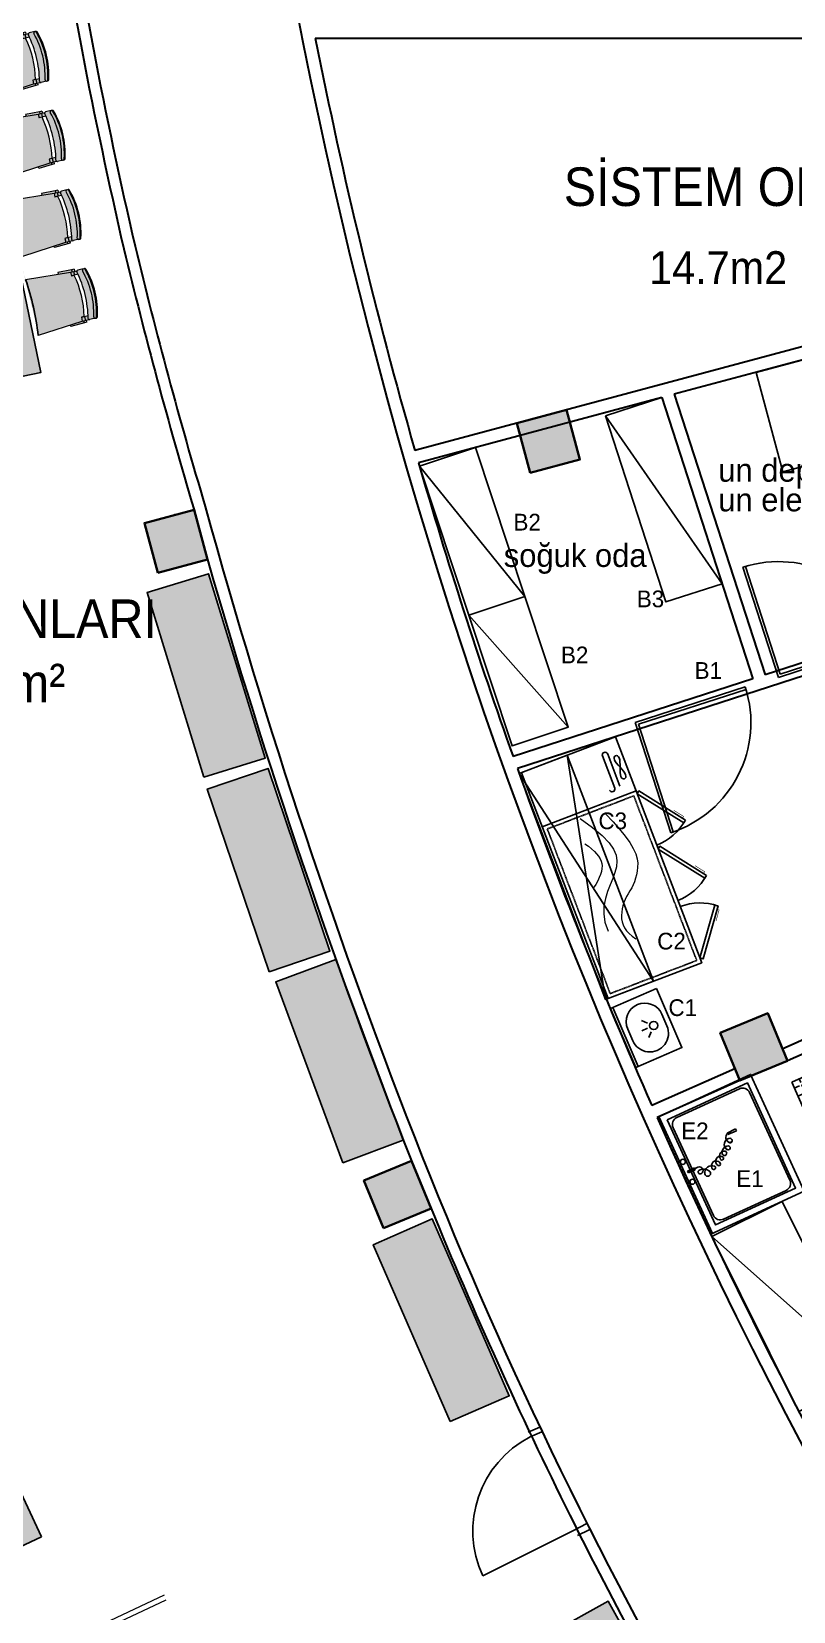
# Model space of a CAD drawing. Header units: millimetres. Extents: x -2729 to 15248, y -12439 to 5292.
# Drawn here: x 1715 to 2308, y -9050 to -7822 of the extents above; entities that cross this region are included whole.
import ezdxf

# ---------------------------------------------------------------- set-up
doc = ezdxf.new("R2010")
doc.units = ezdxf.units.MM
doc.linetypes.add('DASHED', pattern=[0.75, 0.5, -0.25])
for name, color, linetype, lineweight in [('-DWG_DETAY2', 7, 'Continuous', 15), ('CAM', 155, 'Continuous', 15), ('DUVAR', 7, 'Continuous', 30), ('GAZ', 200, 'Continuous', 25), ('INTERIOR_WALLS_Ном_пера__60', 7, 'Continuous', 35), ('kolon_Ном_пера__60', 7, 'Continuous', 35)]:
    doc.layers.add(name, color=color, linetype=linetype, lineweight=lineweight)
for name, color, linetype in [('kapı ABD', 55, 'Continuous'), ('MOBILYA', 31, 'Continuous'), ('PLAN', 9, 'Continuous'), ('S2000-002 Çizgi', 7, 'Continuous'), ('tefris', 39, 'Continuous')]:
    doc.layers.add(name, color=color, linetype=linetype)
doc.styles.add('TAKSİM', font='GOTHIC.TTF', dxfattribs={"height": 20})
doc.styles.add('Мой Ариал', font='arial.ttf', dxfattribs={"width": 0.9})

# ---------------------------------------------------------------- blocks, each defined once
blk = doc.blocks.new('werthweh')
at = {"layer": 'tefris'}
h = blk.add_hatch(color=33, dxfattribs=at)
h.set_gradient(color1=(172, 159, 128), one_color=1, tint=1, name='CYLINDER')
edge = h.paths.add_edge_path()
edge.add_arc((3074.963479945199, 2907.706757010726), 1.000000000322502, 135.9198651219342, 209.0851883190068, ccw=False)
edge.add_line((3074.245112409204, 2908.40242078287), (3074.607665794523, 2908.775921569359))
edge.add_arc((3075.08507538859, 2908.313616648635), 0.6645643386708584, 135.9208749033025, 190.4980348977033)
edge.add_arc((3075.876435349044, 2908.437709668001), 1.465455549507305, 189.6311548908907, 216.7881603447243)
edge.add_arc((3131.601697050406, 2939.381490993477), 65.19265888915255, 209.2166267770967, 226.0513048660129)
edge.add_arc((3131.814921519279, 2939.175012697521), 65.19265889155162, 225.7904450153103, 242.6251231029097)
edge.add_arc((3102.678083287218, 2882.484034116503), 1.465455549671043, 235.0535896590864, 262.2105938187545)
edge.add_arc((3102.579487946735, 2881.689094732389), 0.6645643387304098, 261.3437119697361, 310.8879991276033)
edge.add_line((3103.014500121208, 2881.186690345095), (3102.692940090406, 2880.85462413371))
edge.add_arc((3101.974560293133, 2881.550275244649), 1.000000000639786, 242.75657152385412, 315.9208749672316, ccw=False)
edge.add_arc((3131.814921516385, 2939.1750127), 65.89265889140889, 225.7904451112644, 242.6251231022774, ccw=False)
edge.add_arc((3131.59940757435, 2939.383708032961), 65.89265888954323, 209.2166269307797, 226.0513049567278, ccw=False)
edge = h.paths.add_edge_path()
edge.add_ellipse((3209.650204902602, 2928.864554595355), major_axis=(-118.5714304107026, 67.18162519085979), ratio=0.4041072946590581, start_angle=46.37594376438021, end_angle=65.98905813693194)
edge.add_line((3136.602816991131, 2912.432165607031), (3110.312035887108, 2889.153905768165))
edge.add_line((3110.31203588689, 2889.153905768332), (3108.156896497069, 2891.240859101002))
edge.add_line((3108.156896498142, 2891.240859101214), (3106.556898943162, 2889.588585568839))
edge.add_arc((3149.815568538937, 2957.979411833838), 80.92352941115409, 214.155983761245, 237.6857661215534, ccw=False)
edge.add_line((3082.850365657447, 2912.54507222461), (3084.450363212749, 2914.197345757318))
edge.add_line((3084.450363212818, 2914.197345757544), (3082.295223822996, 2916.284299090214))
edge.add_line((3082.295223823836, 2916.284299090424), (3105.363241263338, 2944.022287008769))
edge.add_arc((3366.282977860762, 3152.490426610633), 333.9731638541579, 218.6239527454665, 219.3951087613593)
edge = h.paths.add_edge_path()
edge.add_arc((3105.662768793749, 2885.358986867364), 0.9999999998522109, -44.08063425837139, 58.30244060203199, ccw=False)
edge.add_line((3106.381130266091, 2884.663316834405), (3103.328303523682, 2881.510746501771))
edge.add_arc((3102.609923727191, 2882.206397612209), 0.9999999997303294, 315.9208749567206, 422.2309168647017)
edge.add_arc((3133.925108341763, 2941.354144676994), 65.92605708649384, 225.7905111407088, 242.0995007133053, ccw=False)
edge.add_arc((3133.709594398466, 2941.562840010133), 65.92605708363632, 209.7422491713375, 226.0512388350273, ccw=False)
edge.add_arc((3075.598843379081, 2908.362879378996), 1.000000000070661, 29.61083271740932, 135.9190590619381)
edge.add_line((3074.880485630215, 2909.058553257179), (3077.933308648033, 2912.211119745079))
edge.add_arc((3078.651688444467, 2911.515468634189), 1.000000000003936, 33.53932524433611, 135.9208749358668, ccw=False)
edge.add_arc((3150.658198421584, 2959.06519790407), 85.28971260177101, 213.4377279427269, 226.0216417953086)
edge.add_arc((3150.873712361185, 2958.856502569679), 85.28971260111754, 225.8201081957324, 238.404021754937)
edge = h.paths.add_edge_path()
edge.add_arc((3131.601697050415, 2939.381490993484), 65.19265888916432, 209.2166267770984, 226.0513048660115, ccw=False)
edge.add_arc((3075.876435348687, 2908.437709667294), 1.46545554879815, 188.1927807105479, 216.7881603309657, ccw=False)
edge.add_arc((3075.085075388967, 2908.313616648809), 0.6645643388196559, 135.9208749366627, 187.3259007134366, ccw=False)
edge.add_line((3074.607665794523, 2908.775921569359), (3074.880463582784, 2909.058530489602))
edge.add_line((3074.880463582784, 2909.058530489602), (3074.880485624161, 2909.058553251125))
edge.add_arc((3075.598843377799, 2908.362879378564), 0.9999999995867733, 29.869738392917327, 135.9190594835396, ccw=False)
edge.add_arc((3133.709594394, 2941.562840014743), 65.92605708385638, 209.7383219667484, 226.0512388406021)
edge.add_arc((3133.925108339655, 2941.35414467888), 65.92605708637612, 225.7905111431648, 242.1034279162774)
edge.add_arc((3102.609923727279, 2882.206397612728), 1.000000000027572, -44.07912506819417, 61.97201178499017, ccw=False)
edge.add_line((3103.328303523682, 2881.510746501771), (3103.014500119811, 2881.186690344628))
edge.add_arc((3102.579487945973, 2881.689094732401), 0.6645643386766952, 264.51585215946847, 310.8879990593118, ccw=False)
edge.add_arc((3102.678083287645, 2882.484034116829), 1.465455550183933, 235.0535896527054, 263.6489706465581, ccw=False)
edge.add_arc((3131.814921519271, 2939.175012697509), 65.19265889153615, 225.7904450153082, 242.6251231029117, ccw=False)
h.paths.add_polyline_path([(3117.495961682261, 2895.514663580959), (3118.486941973532, 2894.555036732847), (3110.568087234714, 2887.09620402885), (3109.407627563312, 2888.219948131278), (3110.31203588689, 2889.153905768332)], flags=17)
h.paths.add_polyline_path([(3087.430830770724, 2924.628569369356), (3088.421811061766, 2923.668942521012), (3082.295223823836, 2916.284299090424), (3081.390815499792, 2915.350341452903), (3080.230355828156, 2916.474085554864)], flags=17)
h.paths.add_polyline_path([(3079.999513277638, 2913.913581859706), (3078.839053606237, 2915.037325961202), (3080.230355828156, 2916.474085554864), (3081.390815499792, 2915.350341452903)], flags=17)
h.paths.add_polyline_path([(3109.407627563312, 2888.219948131278), (3110.568087234714, 2887.09620402885), (3109.176785012329, 2885.659444435884), (3108.016325340461, 2886.783188537382)], flags=17)
edge = h.paths.add_edge_path()
edge.add_line((3106.489606700458, 2889.375344498934), (3108.572908110538, 2887.357956277358))
edge.add_line((3108.572908110538, 2887.357956277358), (3106.662428913026, 2885.385056880456))
edge.add_arc((3105.662768793596, 2885.358986867037), 0.9999999999895637, 1.493870990475127, 58.5032485309781)
edge.add_arc((3150.873712375544, 2958.85650254446), 85.2897125873838, 237.04131516381898, 238.401667317626, ccw=False)
edge.add_line((3104.473196922889, 2887.293053501206), (3106.489606700459, 2889.375344498934))
h = blk.add_hatch(color=33, dxfattribs=at)
h.set_gradient(color1=(172, 159, 128), one_color=1, tint=1, name='CYLINDER')
h.paths.add_polyline_path([(3084.378525233914, 2914.266910869083), (3082.639397456166, 2912.470961377177), (3080.556096047251, 2914.48834960015), (3082.295223823836, 2916.284299090424)])
h.paths.add_polyline_path([(3080.556096047251, 2914.48834960015), (3082.639397456166, 2912.470961377177), (3080.622987678595, 2910.38867038038, -0.0059357249099136), (3079.487126840599, 2912.065052738332, 0.254011277546088), (3078.645616849041, 2912.515450201617)])
h.paths.add_polyline_path([(3110.31203588689, 2889.153905768332), (3108.572908110538, 2887.357956277358), (3106.489606700458, 2889.375344498934), (3108.228734477278, 2891.171293990607)])
at = {"layer": 'tefris', "color": 250, "lineweight": 9}
for p, q in [((3105.201957106093, 2943.89478611815), (3082.295223826507, 2916.284299090612)), ((3080.230355829217, 2916.474085556069), (3087.430830772392, 2924.628569371013)), ((3087.430830772392, 2924.628569371013), (3088.421811064296, 2923.668942521589)), ((3074.880463584571, 2909.058530490202), (3077.933308649825, 2912.211119746213)), ((3074.880463584571, 2909.058530490202), (3077.933308649825, 2912.211119746213)), ((3082.295223826507, 2916.284299090612), (3078.645616851137, 2912.515450202613)), ((3078.839053608769, 2915.037325962233), (3080.230355829217, 2916.474085556069)), ((3078.839053608769, 2915.037325962233), (3079.999513279859, 2913.913581860421)), ((3080.230355829217, 2916.474085556069), (3081.390815502146, 2915.35034145281)), ((3082.639397458903, 2912.470961378327), (3080.55609604831, 2914.488349600613)), ((3080.669465022848, 2910.436666256242), (3084.378525236094, 2914.266910869295)), ((3084.450363214976, 2914.197345758908), (3082.295223826507, 2916.284299090612)), ((3082.850365660987, 2912.545072225707), (3084.450363214976, 2914.197345758908)), ((3136.838648446657, 2912.640974385538), (3110.312035889456, 2889.153905768988)), ((3074.880463584571, 2909.058530490202), (3074.245100150561, 2908.402408122237)), ((3104.519674267669, 2887.341049376324), (3108.22873447999, 2891.17129399043)), ((3108.572908112855, 2887.35795627729), (3106.489606702423, 2889.375344499744)), ((3106.556898945484, 2889.588585569274), (3108.156896500693, 2891.240859101056)), ((3110.312035889456, 2889.153905768988), (3106.662428915254, 2885.385056880188)), ((3109.176785013898, 2885.659444436984), (3108.016325344056, 2886.783188538079)), ((3110.312035889456, 2889.153905768988), (3108.156896500693, 2891.240859101056)), ((3109.176785013898, 2885.659444436984), (3110.568087237272, 2887.096204028488)), ((3110.568087237272, 2887.096204028488), (3109.407627565014, 2888.219948131102)), ((3110.568087237272, 2887.096204028488), (3118.486941976303, 2894.555036732775)), ((3118.486941976303, 2894.555036732775), (3117.49596168452, 2895.514663582326)), ((3103.328303525745, 2881.510746501984), (3102.692940092204, 2880.854624133162)), ((3103.328303525745, 2881.510746501984), (3106.38114859104, 2884.663335758036)), ((3103.328303525745, 2881.510746501984), (3106.38114859104, 2884.663335758036))]:
    blk.add_line(p, q, dxfattribs=at)
for centre, radius, start, end in [((3107.510810516947, 2941.979271581456), 3, 136.3315956124872, 140.3195802875353), ((3078.651688446715, 2911.515468635287), 1, 33.33849894069846, 135.9208749458433), ((3150.658198423319, 2959.065197904264), 85.28971260092196, 213.4400825717848, 226.0216417446789), ((3149.815568541346, 2957.979411834905), 80.92352941175771, 214.1559837553538, 237.6857661175508), ((3074.963479946792, 2907.706757011299), 1, 135.9208749458433, 209.0851779133031), ((3131.599407578018, 2939.383708033319), 65.89265889045396, 209.2166267595225, 226.0513048900678), ((3075.085075391878, 2908.313616648886), 0.6645643387296895, 140.9537506679857, 187.3258982091408), ((3075.876435350207, 2908.437709669726), 1.465455548318734, 188.1927796162741, 216.7881602468465), ((3131.601697054548, 2939.381490993586), 65.19265889045396, 209.2166267595225, 226.0513048900678), ((3075.598843380883, 2908.362879379349), 1, 29.61083361709276, 135.9208749458433), ((3133.709594400749, 2941.56284001241), 65.92605708526092, 209.7422491520582, 226.0512388026402), ((3131.814921517761, 2939.175012699334), 65.89265889045396, 225.7904450189759, 242.6251231087378), ((3131.814921517761, 2939.175012699334), 65.19265889045396, 225.7904450189759, 242.6251231087378), ((3133.925108340076, 2941.354144678664), 65.92605708526092, 225.7905110805637, 242.0995007247601), ((3150.873712364109, 2958.856502569352), 85.28971260092196, 225.8201081412654, 238.4016673079449), ((3105.662768795224, 2885.358986868734), 1, 315.9208749458434, 58.50325093625437), ((3101.974560295382, 2881.550275244829), 1, 242.7565719802266, 315.9208749458434), ((3102.678083292972, 2882.484034114922), 1.465455548318734, 235.0535896366317, 263.6489702812406), ((3102.579487948534, 2881.689094732097), 0.6645643387296895, 264.5158516753202, 310.8879992007007), ((3102.609923729392, 2882.206397612795), 1, 315.9208749458434, 62.23091626661753)]:
    blk.add_arc(centre, radius, start, end, dxfattribs=at)
at = {"layer": 'tefris'}
blk.add_arc((3253.509485701989, 3061.137188825556), 188.8470544351489, 218.3166343154709, 231.8439089461342, dxfattribs=at)
blk = doc.blocks.new('eetyyhet')
h = blk.add_hatch(color=256)
h.dxf.hatch_style = 1
h.set_gradient(color1=(127, 95, 63), color2=(226, 212, 197), one_color=1, tint=0.8299999833106995, name='SPHERICAL')
h.paths.add_polyline_path([(1629.262219303519, 4792.727208262066), (1629.262219303521, 4502.480572165319), (1519.262219303519, 4502.480572165319), (1519.262219303519, 4792.727208262068)])
at = {"layer": 'MOBILYA', "color": 7}
blk.add_lwpolyline([(1519.262219303519, 4502.480572165319), (1629.262219303519, 4502.480572165319), (1629.262219303519, 4792.727208262066), (1519.262219303519, 4792.727208262068)], close=True, dxfattribs=at)
at = {"color": 183, "xscale": -1}
for p, rotation in [((1506.160933884053, 9075.048355979703), 134.0746321733803), ((5912.521793389321, 4809.044731043678), 44.07463217338869), ((5912.521793389315, 4746.343220299043), 44.07463217338869), ((5912.02968330579, 4683.572476803723), 44.07463217338869), ((5912.029683305793, 4620.870966059257), 44.07463217338869)]:
    blk.add_blockref('werthweh', p, dxfattribs=dict(at, rotation=rotation))
at = {"color": 183}
for p, rotation in [((-2763.323120920099, 4809.044731043788), 315.9253678266096), ((-2763.323120920104, 4746.343220299153), 315.9253678266096), ((-2763.815231003631, 4683.572476803834), 315.9253678266096), ((-2763.815231003624, 4620.870966059364), 315.9253678266096), ((1506.160933883268, 220.1594244476864), 45.92536782660955)]:
    blk.add_blockref('werthweh', p, dxfattribs=dict(at, rotation=rotation))
blk = doc.blocks.new('ryyryr')
h = blk.add_hatch(color=256)
h.dxf.hatch_style = 1
h.set_gradient(color1=(127, 95, 63), color2=(226, 212, 197), one_color=1, tint=0.8299999833106995, name='SPHERICAL')
h.paths.add_polyline_path([(1080.193665658878, 4809.553351685255), (1087.210444760196, 4760.04815184682), (1235.726044275499, 4781.098489150775), (1228.709265174181, 4830.603688989209)])
h = blk.add_hatch(color=256)
h.dxf.hatch_style = 1
h.set_gradient(color1=(127, 95, 63), color2=(226, 212, 197), one_color=1, tint=0.8299999833106995, name='SPHERICAL')
h.paths.add_polyline_path([(1181.086789182903, 4596.530507329219), (1260.295108924398, 4607.757353891328), (1235.726044275499, 4781.098489150775), (1156.517724534004, 4769.871642588667)])
at = {"layer": 'MOBILYA', "color": 7}
for points in [[(1080.193665658878, 4809.553351685255), (1087.210444760196, 4760.04815184682), (1235.726044275499, 4781.098489150775), (1228.709265174181, 4830.603688989209)], [(1181.086789182903, 4596.530507329219), (1260.295108924398, 4607.757353891328), (1235.726044275499, 4781.098489150775), (1156.517724534004, 4769.871642588667)]]:
    blk.add_lwpolyline(points, close=True, dxfattribs=at)
at = {"color": 183, "rotation": 323.4731526087931}
blk.add_blockref('werthweh', (-3101.893238153521, 4192.010121638296), dxfattribs=at)
blk = doc.blocks.new('WE55YHQE')
at = {"layer": 'kapı ABD', "color": 7, "lineweight": -2}
for p, q in [((-10.4047979320585, -2.866600998832837), (-2.416043915741284, 3.187903981798627)), ((-7.988754016317671, -6.054504980631009), (0, 4.547473508864641e-13))]:
    blk.add_line(p, q, dxfattribs=at)
at = {"layer": 'kapı ABD', "color": 7}
for p, q in [((42.40483111715093, -68.18909873666826), (-18.88492562453666, -119.6047161942561)), ((42.40483111715093, -68.18909873666826), (50.0799199557232, -61.75051172545727)), ((45.61830720825037, -72.0197085330251), (53.28984477068252, -65.58410066654005))]:
    blk.add_line(p, q, dxfattribs=at)
blk.add_arc((45.62374423931851, -68.49700875710687), 82.30046322522054, 130.6490527986082, 218.3884147909139, dxfattribs=at)
blk = doc.blocks.new('A$C7BE05278')
at = {"layer": 'S2000-002 Çizgi'}
h = blk.add_hatch(color=256, dxfattribs=at)
h.paths.add_polyline_path([(4.65492532542612, 9.898020504060693, -0.0254540388138724), (4.812879836260434, 10.41693911079756, 0.2780631643644909), (0.7747914160390792, 7.517978797636258), (1.234198395288331, 7.32063334565737, -0.265674594482287)])
h.paths.add_polyline_path([(5.353358682546056, 10.42993756238593, 0.0280936702696383), (4.812879836260434, 10.41693911079756, 0.0254540388138724), (4.65492532542612, 9.898020504060693, -0.0306092462859367), (5.181602026086694, 9.932388311858176, -0.0272591832210282)])
h.paths.add_polyline_path([(5.353358682546056, 10.42993756238593, 0.0272591832210282), (5.181602026086694, 9.932388311858176, -0.171750561192016), (7.899726513819588, 8.982432861739193), (7.899729735640903, 8.982430275491424), (7.899729401836339, 8.982430543446297, -1.347304958902411), (5.221877083569778, 7.148029008417777, -0.1472281063571507), (5.181602026086694, 9.932388311858176, 0.0306092462859367), (4.65492532542612, 9.898020504060693, 0.1387307607989161), (4.745227610351321, 6.997014837954793, 1.34730583943699), (8.212723477333382, 9.372346827678484, 0.1624762197968141)])
h.paths.add_polyline_path([(12.45762094412384, 12.65917178367999), (12.7298647963762, 13.07855619553947, 0.4831156493620086), (4.812879836260434, 10.41693911079756, -0.0280936702696383), (5.353358682546056, 10.42993756238593, -0.4706805542903977)])
for p, q in [((14.40235150171065, 47.58086184750027), (14.34350851271938, 41.66608065156107)), ((14.40235150171065, 47.58086184750027), (14.34350851271938, 41.66608065156107)), ((14.34350851271938, 41.66608065156107), (15.89898751694363, 41.6506060243705)), ((14.34350851271938, 41.66608065156107), (15.89898751694363, 41.6506060243705)), ((15.95783050593491, 47.56538722030972), (14.40235150171065, 47.58086184750027)), ((15.95783050593491, 47.56538722030972), (14.40235150171065, 47.58086184750027)), ((15.05397453925979, 47.56342329952031), (14.96802282848966, 38.92372685754617)), ((15.89898751694363, 41.6506060243705), (15.95783050593491, 47.56538722030972)), ((15.89898751694363, 41.6506060243705), (15.95783050593491, 47.56538722030972)), ((0.4716359942422061, 7.325071192618452), (9.4769175121e-06, 0.0185255322094236)), ((0.4716359942422061, 7.325071192618452), (9.4769175121e-06, 0.0185255322094236)), ((9.4769175121e-06, 0.0185255322094236), (1.861543294268813, 6.1296668719e-06)), ((1.535373552274903, 7.314488637601698), (0.4716359942422061, 7.325071192618452)), ((1.535373552274903, 7.314488637601698), (0.4716359942422061, 7.325071192618452)), ((1.861543294268813, 6.1296668719e-06), (1.535373552274903, 7.314488637601698)), ((1.861543294268813, 6.1296668719e-06), (1.535373552274903, 7.314488637601698))]:
    blk.add_line(p, q, dxfattribs=at)
for centre in [(6.314589084258841, 47.78329982142714), (23.46730341442798, 47.61265665694464)]:
    blk.add_circle(centre, 1.993874977281848, dxfattribs=at)
for centre, radius, start, end in [((17.82680986622336, 38.89528631703979), 2.858928504083036, 179.4300137922993, 359.4300137922993), ((25.12949267821341, 38.82263583850546), 7.635478373126423, 179.4300137922993, 242.0345847360836), ((19.08999451502632, 38.88271956978042), 1.595681346909053, 359.4300137922993, 179.4300137922993), ((18.06809985253994, 21.07761661258246), 3.832238507482823, 52.40891607280108, 229.1111938374276), ((20.00265972198554, 25.62346279921712), 3.799618576710261, 74.94982581877468, 261.676276722932), ((23.49082631873057, 30.87532891503679), 5.527892281424153, 105.7663214360119, 225.7833022096344), ((20.62206227895422, 27.92703372511642), 1.414225833737619, 225.7833022096251, 74.94982581877468), ((22.59485810685442, 34.04873204564956), 2.230431672701923, 242.0345847360836, 105.7663214360119), ((9.416469617796793, 8.58028023542829), 4.830957637394316, 57.01033789900134, 197.5794707896074), ((14.42075435163315, 12.55902078819417), 4.976371051418456, 103.1198648412354, 200.7742766455444), ((11.20815072166442, 11.34031731163076), 1.54037625411754, 200.7742766455201, 57.01033789900134), ((15.58606062344461, 16.67745475712672), 3.769138441851062, 86.01564200185838, 220.6772142536101), ((13.69040291559258, 15.69259721900789), 1.758807614922345, 236.8087816260012, 103.1198648412354), ((16.4536987744907, 19.21316511866189), 1.365972055132788, 229.1111938374374, 116.3243312398787), ((19.63543381116801, 23.1134965293395), 1.262930668137685, 261.676276722919, 52.40891607280108), ((4.787944316811715, 5.590785390297241), 4.314801899373919, 51.24500499218345, 156.7533020701397), ((6.427540017452201, 7.633314489045002), 1.695603705118359, 197.5794707896074, 51.24500499219361)]:
    blk.add_arc(centre, radius, start, end, dxfattribs=at)
blk.add_solid([(15.89898751694363, 41.6506060243705), (14.34350851271938, 41.66608065156107), (15.95783050593491, 47.56538722030972), (14.40235150171065, 47.58086184750027)], dxfattribs=at)
blk = doc.blocks.new('A$C1A96603A')
at = {"layer": 'S2000-002 Çizgi'}
for points in [[(5.181482993066311e-05, 99.99997309476748), (5.181482993066311e-05, -2.690523251658306e-05), (80.00005181482993, -2.690523251658306e-05), (80.00005181482993, 99.99997309476748)], [(5.181482993066311e-05, 99.99997309476748), (5.181482993066311e-05, -2.690523251658306e-05), (1.500051814829931, -2.690523251658306e-05), (1.500051814829931, 99.99997309476748)], [(6.500051814829931, 94.99997309476748), (6.500051814829931, 4.999973094767483), (75.00005181482993, 4.999973094767483), (75.00005181482993, 94.99997309476748)]]:
    blk.add_lwpolyline(points, close=True, dxfattribs=at)
blk.add_lwpolyline([(8.00005181482993, 87.49997309476748), (8.00005181482993, 12.49997309476748, 0.414213562373095), (14.00005181482993, 6.499973094767483), (67.50005181482993, 6.499973094767483, 0.414213562373095), (73.50005181482993, 12.49997309476748), (73.50005181482993, 87.49997309476748, 0.414213562373095), (67.50005181482993, 93.49997309476748), (14.00005181482993, 93.49997309476748, 0.414213562373095)], format="xyb", close=True, dxfattribs=at)
at = {"layer": 'S2000-002 Çizgi', "extrusion": (0, 0, -1), "zscale": -1, "rotation": 270}
blk.add_blockref('A$C7BE05278', (-51.70045138312207, 66.51566229353557), dxfattribs=at)
blk = doc.blocks.new('rtyjjkw5')
at = {"layer": 'kapı ABD', "color": 7}
for p, q in [((-2, 2), (-2, 90)), ((0, 0), (0, 90)), ((-2, 2), (-90, 2)), ((0, 0), (-90, 0))]:
    blk.add_line(p, q, dxfattribs=at)
blk.add_arc((0, 0), 90, 90, 180, dxfattribs=at)
blk = doc.blocks.new('T_MC')
at = {"layer": '-DWG_DETAY2', "color": 0, "linetype": 'Continuous'}
for points in [[(5, 25), (12.2265625, 29.6484375), (18.90625, 33.59375), (25.0390625, 36.8359375), (30.625, 39.375), (35.6640625, 41.2109375), (40.15625, 42.34375), (44.1015625, 42.7734375), (47.5, 42.5), (50.546875, 41.796875), (53.4375, 40.9375), (56.171875, 39.921875), (58.75, 38.75), (61.171875, 37.421875), (63.4375, 35.9375), (65.546875, 34.296875), (67.5, 32.5), (69.4140625, 30.703125), (71.40625, 29.0625), (73.4765625, 27.578125), (75.625, 26.25), (77.8515625, 25.078125), (80.15625, 24.0625), (82.5390625, 23.203125), (85, 22.5), (87.5, 22.0703125), (90, 22.03125), (92.5, 22.3828125), (95, 23.125), (97.5, 24.2578125), (100, 25.78125), (102.5, 27.6953125), (105, 30)], [(5, 5), (13.70361328125, 13.23974609375), (21.19140625, 19.35546875), (27.65380859375, 23.56689453125), (33.28125, 26.09375), (38.26416015625, 27.15576171875), (42.79296875, 26.97265625), (47.05810546875, 25.76416015625), (51.25, 23.75), (55.53955078125, 21.15966796875), (60.01953125, 18.26171875), (64.76318359375, 15.33447265625), (69.84375, 12.65625), (75.33447265625, 10.50537109375), (81.30859375, 9.16015625), (87.83935546875, 8.89892578125), (95, 10)], [(25, 5), (27.4609375, 7.34375), (29.84375, 9.375), (32.1484375, 11.09375), (34.375, 12.5), (36.5234375, 13.59375), (38.59375, 14.375), (40.5859375, 14.84375), (42.5, 15), (44.4140625, 14.84375), (46.40625, 14.375), (48.4765625, 13.59375), (50.625, 12.5), (52.8515625, 11.09375), (55.15625, 9.375), (57.5390625, 7.34375), (60, 5)], [(0, 0), (0, 0)]]:
    blk.add_lwpolyline(points, dxfattribs=at)
blk = doc.blocks.new('A$C558B1E89')
at = {"layer": 'S2000-002 Çizgi'}
blk.add_line((188.0000084487156, 105.8155568702368), (8.448715675513085e-06, 105.8155568702368), dxfattribs=at)
for points in [[(188.0000084487156, 27.81555687023501), (188.0000084487156, 107.815556870235), (8.448715675513085e-06, 107.815556870235), (8.448715675513085e-06, 27.81555687023501)], [(36.69132780592463, 0.1504820585232665), (2.462364692860319, 25.76181908345279), (3.999044914356091, 27.81555687023501), (38.2280080274204, 2.204219845307307)], [(62.0590036636504, 3.718359948834404e-07), (96.1694839622005, 25.76892805232274), (94.62334830137115, 27.81555687023501), (60.51286800282111, 2.046629189748273)], [(108.0366783386871, 3.718359948834404e-07), (142.1471586372372, 25.76892805232274), (140.6010229764079, 27.81555687023501), (106.4905426778578, 2.046629189748273)], [(171.5600231497083, 30.8416955856992), (170.1030282304891, 31.01372531901507), (168.4009313622419, 31.46725825230715), (166.5354331946419, 32.10845998558034), (164.5882343773674, 32.843496118845), (162.6410355600929, 33.57853225210965), (160.7755373924938, 34.21973398538285), (159.0734405242456, 34.67326691867311), (157.6164456050265, 34.84529665199079), (156.4726365095648, 34.67326691867311), (155.6556300128068, 34.21973398538103), (155.1654261147505, 33.57853225210783), (155.0020248153996, 32.84349611884318), (155.1654261147505, 32.10845998557852), (155.655630012805, 31.46725825230715), (156.4726365095639, 31.01372531901507), (157.6164456050265, 30.8416955856992), (159.0734405242456, 31.01372531901507), (160.7755373924929, 31.46725825230715), (162.6410355600929, 32.10845998558034), (164.5882343773674, 32.843496118845), (166.535433194641, 33.57853225210965), (168.400931362241, 34.21973398538285), (170.1030282304873, 34.67326691867311), (171.5600231497083, 34.84529665199079), (172.7038322451699, 34.67326691867311), (173.5208387419279, 34.21973398538103), (174.0110426399842, 33.57853225210783), (174.1744439393351, 32.84349611884318), (174.0110426399842, 32.10845998557852), (173.5208387419279, 31.46725825230715), (172.7038322451699, 31.01372531901507)]]:
    blk.add_lwpolyline(points, close=True, dxfattribs=at)
at = {"layer": 'S2000-002 Çizgi', "linetype": 'DASHED'}
blk.add_lwpolyline([(140.0000084487156, 102.815556870235), (3.000008448715676, 102.815556870235), (3.000008448715676, 30.81555687023501), (140.0000084487156, 30.81555687023501)], close=True, dxfattribs=at)
at = {"layer": 'S2000-002 Çizgi'}
blk.add_lwpolyline([(143.0000084487156, 105.8155568702368), (143.0000084487156, 27.81555687023501)], dxfattribs=at)
for points in [[(177.6686732444468, 42.4972251283034), (150.9968748251013, 42.4972251283034, -1), (150.9968748251013, 46.8430291197601)], [(150.9968748251013, 38.15142113684487), (177.6686732444468, 38.15142113684487, 1), (177.6686732444468, 42.4972251283034)]]:
    blk.add_lwpolyline(points, format="xyb", dxfattribs=at)
at = {"layer": 'S2000-002 Çizgi', "const_width": 0.4275000000000001}
for points in [[(34.43912162629113, 1.835663444991951), (33.44889653443812, 0.512250375628355), (27.79436503468702, 4.743173511680652), (26.34651797377876, 5.826504575930812)], [(64.30341388036959, 1.695550949070821), (65.2997319856895, 0.3767188453839481), (70.93469044711492, 4.633675528612002), (72.37752581677796, 5.723672502277623)], [(110.2810885554063, 1.695550949070821), (111.2774066607262, 0.3767188453839481), (116.9123651221516, 4.633675528612002), (118.3552004918138, 5.723672502277623)]]:
    blk.add_lwpolyline(points, dxfattribs=at)
at = {"layer": 'S2000-002 Çizgi'}
for centre, radius, start, end in [((3.999044914356091, 27.81555687023501), 42.74999999999995, 319.7550348335617, 0), ((94.62334830137115, 27.81555687023501), 42.74999999999999, 180, 220.509212663797), ((140.6010229764079, 27.81555687023501), 42.74999999999999, 180, 220.509212663797)]:
    blk.add_arc(centre, radius, start, end, dxfattribs=at)
at = {"layer": 'PLAN', "color": 0, "linetype": 'Continuous', "rotation": 169.8274050120815}
blk.add_blockref('T_MC', (144.2981996022813, 80.10127951910363), dxfattribs=at)
blk = doc.blocks.new('A$C0B8D638F')
for p, q in [((0, 0), (188, 40)), ((188, 0), (0, 40))]:
    blk.add_line(p, q)
blk.add_lwpolyline([(0, 0), (188, 0), (188, 40), (0, 40)], close=True)
blk = doc.blocks.new('A$C23AD12AD')
at = {"layer": 'S2000-002 Çizgi'}
for p, q in [((5.0972521421e-06, 39.00000862800153), (50.00000509725214, 39.00000862800153)), ((5.0972521421e-06, 37.00000862800152), (50.00000509725214, 37.00000862800152)), ((20.08218720556033, 33.00000862800152), (29.91782298894396, 33.00000862800152)), ((21.86375666794629, 16.9606108504413), (18.32822276201477, 20.49614475638009)), ((25.53216975001124, 18.48011730142025), (25.5321697500076, 23.48011730142025)), ((29.20058283207254, 16.9606108504413), (32.73611673800406, 20.49614475637282)), ((5.0972503232e-06, 8.6280015239e-06), (50.00000509725214, 8.6280015239e-06)), ((20.08218720556033, 4.000008628001523), (29.91782298894396, 4.000008627997885))]:
    blk.add_line(p, q, dxfattribs=at)
blk.add_lwpolyline([(5.0972503232e-06, 8.6280015239e-06), (50.00000509725214, 8.6280015239e-06), (50.00000509725214, 39.00000862800153), (5.0972503232e-06, 39.00000862800153)], close=True, dxfattribs=at)
blk.add_circle((25.53216975000943, 13.29219776838363), 3.187919533039531, dxfattribs=at)
for centre, start, end in [((20.08218720555851, 18.50000862800152), 90, 270), ((29.91782298894213, 18.50000862800152), 270, 90)]:
    blk.add_arc(centre, 14.5, start, end, dxfattribs=at)

msp = doc.modelspace()

# ---------------------------------------------------------------- hatches: boundary and pattern name
h = msp.add_hatch(color=7)
h.paths.add_polyline_path([(1813.369341620328, -8242.522339911993), (1852.00631995813, -8232.169592768834), (1841.653572814069, -8193.532614431993), (1803.016594476223, -8203.885361575143)])
h.paths.add_polyline_path([(2103.146683461175, -8164.876735180092), (2141.783661799007, -8154.523988036023), (2131.430914654916, -8115.88700969919), (2092.793936317114, -8126.239756843234)])
h = msp.add_hatch(color=256)
h.dxf.hatch_style = 1
h.set_gradient(color1=(127, 95, 63), color2=(226, 212, 197), one_color=1, tint=0.8299999833106995, name='SPHERICAL')
h.paths.add_polyline_path([(1849.246194830269, -8401.330762361882), (1897.037508546513, -8386.634152777508), (1852.947679793388, -8243.260211628774), (1805.156366077144, -8257.956821213149)])
h = msp.add_hatch(color=256)
h.dxf.hatch_style = 1
h.set_gradient(color1=(127, 95, 63), color2=(226, 212, 197), one_color=1, tint=0.8299999833106995, name='SPHERICAL')
h.paths.add_polyline_path([(1900.005827193258, -8552.699644194045), (1947.360168766584, -8536.650770895374), (1899.213548870573, -8394.587746175395), (1851.859207297248, -8410.636619474064)])
h = msp.add_hatch(color=256)
h.dxf.hatch_style = 1
h.set_gradient(color1=(127, 95, 63), color2=(226, 212, 197), one_color=1, tint=0.8299999833106995, name='SPHERICAL')
h.paths.add_polyline_path([(1957.387283358316, -8701.117642348923), (2004.255742991389, -8683.70076858745), (1952.005121706976, -8543.095389688231), (1905.136662073903, -8560.512263449704)])
h = msp.add_hatch(color=7)
h.paths.add_polyline_path([(3595.76504277506, -9377.179387580996), (3624.049313961139, -9348.895116394964), (3595.76504277506, -9320.61084520885), (3567.480771589007, -9348.895116394964)])
h.paths.add_polyline_path([(3100.799787086489, -9872.157095437105), (3129.084018280203, -9843.872864243318), (3100.799787086489, -9815.588633049605), (3072.515555892747, -9843.872864243318)])
h.paths.add_polyline_path([(2769.37149093572, -9498.203309583634), (2801.105579615814, -9473.852886906961), (2776.755156929077, -9442.11879823412), (2745.021068263533, -9466.4692209118)])
h.paths.add_polyline_path([(2531.365822335265, -9680.831482385443), (2563.09991101536, -9656.481059708676), (2538.749488328609, -9624.74697103585), (2507.015399663079, -9649.097393713526)])
h.paths.add_polyline_path([(2489.589373533901, -9084.188676718048), (2524.230340621751, -9064.188705040026), (2504.230368954649, -9029.547737944906), (2469.589401852219, -9049.547709622026)])
h.paths.add_polyline_path([(2229.782116453218, -9234.18846653513), (2264.423083555648, -9214.18849485711), (2244.423111873966, -9179.547527761983), (2209.782144786131, -9199.547499439102)])
h.paths.add_polyline_path([(1989.077113091709, -8752.001970833348), (2026.032242064244, -8736.69465521554), (2010.724926448219, -8699.739526248448), (1973.769797475684, -8715.046841865338)])
h.paths.add_polyline_path([(2266.240584474751, -8637.197101991549), (2303.195713447229, -8621.889786373751), (2287.888397831233, -8584.934657406659), (2250.933268858698, -8600.241973024558)])
h = msp.add_hatch()
h.set_pattern_fill('ANGLE', color=256, scale=0.9999999999999999, angle=563.9465308310985)
h.set_pattern_definition([(23.94653083109845, (-2040.586808550892, -4513.741260850769), (2.835099275846445, -6.383763552646273), [5.079999999999986, -1.904999999999996]), (293.9465308310984, (-2040.586808550892, -4513.741260850769), (-6.383763552646273, -2.835099275846446), [5.079999999999996, -1.904999999999999])])
h.paths.add_polyline_path([(2372.432891874858, -8713.18074596293), (2345.015152922906, -8725.357263969428), (2306.456179235658, -8638.53442395491), (2333.873918187612, -8626.357905948411)])
h = msp.add_hatch(color=256)
h.dxf.hatch_style = 1
h.set_gradient(color1=(127, 95, 63), color2=(226, 212, 197), one_color=1, tint=0.8299999833106995, name='SPHERICAL')
h.paths.add_polyline_path([(2040.958810891479, -8902.329002185743), (2086.79813530397, -8882.36011795536), (2026.891482612828, -8744.842144717886), (1981.052158200337, -8764.811028948267)])
h = msp.add_hatch(color=256)
h.dxf.hatch_style = 1
h.set_gradient(color1=(127, 95, 63), color2=(226, 212, 197), one_color=1, tint=0.8299999833106995, name='SPHERICAL')
h.paths.add_polyline_path([(2192.890163010065, -9197.321835287745), (2236.597251096357, -9173.038292485733), (2163.74662269032, -9041.917028226859), (2120.039534604029, -9066.20057102887)])
at = {"layer": 'INTERIOR_WALLS_Ном_пера__60', "linetype": 'Continuous'}
h = msp.add_hatch(dxfattribs=at)
h.set_pattern_fill('КИРПИЧ_ОБЫКНОВЕННЫЙ_0002', color=256, scale=0.09999985860578, angle=3.801e-12, style=0, pattern_type=2)
h.set_pattern_definition([(45.00000000000378, (-3877.010405512806, 44984.85107721344), (-9.192374820745883, 9.192374820744664), [])])
h.paths.add_polyline_path([(1841.653572799516, -8193.532614431082), (1822.310182181126, -8198.614165243853), (1822.335323896924, -8198.70892363281)], flags=0)

# ---------------------------------------------------------------- linework, layer by layer
for p, q in [((2252.276299487451, -8251.01443107395), (2161.697290461555, -8120.571174736617)), ((2098.9994078545, -8261.01930697942), (2016.953321689197, -8159.685996834357)), ((2132.662175870261, -8362.586122669964), (2055.335169333331, -8275.49115117311))]:
    msp.add_line(p, q)
for points in [[(2299.492021936705, -8164.030027960438), (2415.403121091254, -8132.971742547618), (2394.697597482708, -8055.697676444584), (2278.786498328158, -8086.755961857404)], [(2161.697290461555, -8120.571174736617), (2208.512444157974, -8265.182174955758), (2252.276299487451, -8251.01443107395), (2205.461145791033, -8106.403430854807)], [(2016.953321689197, -8159.685996834357), (2055.335169333331, -8275.49115117311), (2098.9994078545, -8261.01930697942), (2060.617560210366, -8145.214152640668)], [(2055.335169333331, -8275.49115117311), (2088.997937349092, -8377.057966863653), (2132.662175870261, -8362.586122669964), (2098.9994078545, -8261.01930697942)], [(2306.456179235658, -8638.53442395491), (2333.873918187612, -8626.357905948411), (2372.432891874858, -8713.18074596293), (2345.015152922906, -8725.357263969428)]]:
    msp.add_lwpolyline(points, close=True)
at = {"layer": 'CAM'}
for p, q in [((1449.344633255589, -9210.42882151394), (1818.558265253753, -9037.06852234404)), ((1451.044711338745, -9214.049558249906), (1819.982031064594, -9040.818998542587))]:
    msp.add_line(p, q, dxfattribs=at)
at = {"layer": 'DUVAR', "linetype": 'Continuous'}
for p, q in [((1935.92366599799, -7826.869973756657), (2198.321509221681, -7826.870114752425)), ((1935.92366599799, -7826.869973756657), (2535.387985237712, -7826.870295870331)), ((2575.679171824785, -7996.851047949732), (2013.459619993651, -8147.497322834563)), ((2394.697597482707, -8055.697676444585), (2215.133120584815, -8103.811833019551)), ((2215.133120584816, -8103.811833019553), (2285.722732700717, -8321.861622610275)), ((2205.461145791033, -8106.403430854808), (2016.224694099358, -8157.109185265027)), ((2205.461145791032, -8106.403430854806), (2276.208851107352, -8324.941566932408)), ((2640.504949579162, -8217.518356959288), (2093.088856974568, -8394.734256664997)), ((2462.352139621746, -8264.68109817033), (2285.722732700717, -8321.861622610277)), ((2276.208851107352, -8324.941566932408), (2089.723631775043, -8385.312729512867)), ((2363.646362034326, -8584.101170294176), (2299.136874111743, -8612.750540056428)), ((2358.565955052508, -8597.299255946993), (2303.195713447242, -8621.889786373746)), ((2262.181745139252, -8628.057855674231), (2197.672257216669, -8656.707225436483)), ((2266.240584474751, -8637.197101991549), (2201.731096552168, -8665.8464717538))]:
    msp.add_line(p, q, dxfattribs=at)
for centre, radius, start, end in [((5828.130255317311, -7055.322907690314), 3977.941154943744, 188.7697496240727, 214.9419176444774), ((5828.130255317311, -7055.322907690314), 4147.941154943742, 188.6971997567022, 193.0325659224862), ((5828.130255317311, -7055.322907690314), 4138.941154943742, 188.6971997567022, 193.0325659224862), ((5828.130255317317, -7055.322907690314), 3967.94115494375, 191.2123148818703, 195.9768922360128), ((5711.340150475188, -7042.653294588024), 4037.201681632356, 193.5815191331093, 196.5629475303923), ((5711.340150475188, -7042.653294588024), 4028.201681632356, 193.5815191331093, 196.5629475303923), ((5828.130255317317, -7055.322907690314), 3967.94115494375, 196.1213132303749, 199.583718595791), ((6671.479889742275, -6861.707611669137), 5001.089638333755, 195.4141349594984, 201.522562933439), ((6851.470947229012, -6795.803840016542), 5201.710597006761, 196.0295655757149, 201.4704346997889), ((5828.130255317317, -7055.322907690314), 3967.94115494375, 199.72818028331, 203.8021339312293), ((5828.130255317317, -7055.322907690314), 3967.94115494375, 203.9465308311009, 210.1621833008869), ((5342.904525276036, -7373.564679864518), 3577.385524578711, 201.7026539315695, 210.2361280739024), ((5282.051158893823, -7406.279475550893), 3517.337592133315, 202.2250130806181, 206.4902393368184), ((5282.05115889408, -7406.27947555077), 3517.3375921336, 206.4902393368184, 210.2749871917755)]:
    msp.add_arc(centre, radius, start, end, dxfattribs=at)
at = {"layer": 'kolon_Ном_пера__60', "linetype": 'Continuous', "flags": 128}
for points in [[(2103.146683461175, -8164.876735180092), (2141.783661799007, -8154.523988036023), (2131.430914654916, -8115.88700969919), (2092.793936317114, -8126.239756843234)], [(1813.369341620328, -8242.522339911993), (1852.00631995813, -8232.169592768834), (1841.653572814069, -8193.532614431993), (1803.016594476223, -8203.885361575143)], [(2266.240584474751, -8637.197101991549), (2303.195713447229, -8621.889786373751), (2287.888397831233, -8584.934657406659), (2250.933268858698, -8600.241973024558)], [(1989.077113091709, -8752.001970833348), (2026.032242064244, -8736.69465521554), (2010.724926448219, -8699.739526248448), (1973.769797475684, -8715.046841865338)]]:
    msp.add_lwpolyline(points, close=True, dxfattribs=at)
at = {"layer": 'MOBILYA', "color": 7}
for points in [[(1849.246194830269, -8401.330762361882), (1897.037508546513, -8386.634152777508), (1852.947679793388, -8243.260211628774), (1805.156366077144, -8257.956821213149)], [(1900.005827193258, -8552.699644194045), (1947.360168766584, -8536.650770895374), (1899.213548870573, -8394.587746175395), (1851.859207297248, -8410.636619474064)], [(1957.387283358316, -8701.117642348923), (2004.255742991389, -8683.70076858745), (1952.005121706976, -8543.095389688231), (1905.136662073903, -8560.512263449704)], [(2040.958810891479, -8902.329002185743), (2086.79813530397, -8882.36011795536), (2026.891482612828, -8744.842144717886), (1981.052158200337, -8764.811028948267)], [(2192.890163010065, -9197.321835287745), (2236.597251096357, -9173.038292485733), (2163.74662269032, -9041.917028226859), (2120.039534604029, -9066.20057102887)]]:
    msp.add_lwpolyline(points, close=True, dxfattribs=at)
at = {"layer": 'S2000-002 Çizgi'}
msp.add_line((2244.332168333873, -8758.454580536692), (2366.722475689378, -8867.292132261384), dxfattribs=at)
msp.add_lwpolyline([(2244.332168333873, -8758.454580536692), (2312.125789267713, -8894.498782767727), (2366.722475689378, -8867.292132261384), (2298.928854755538, -8731.247930030348)], close=True, dxfattribs=at)

# ---------------------------------------------------------------- block references
at = {"color": 6}
for name, p, rotation in [('eetyyhet', (2234.143142986434, -3085.142006184964), 191.7482014440573), ('ryyryr', (6463.777712439366, -8770.559446073785), 107.0846336293572)]:
    msp.add_blockref(name, p, dxfattribs=dict(at, rotation=rotation))
for name, p, rotation in [('rtyjjkw5', (2296.302580363545, -8323.86912902743), 287.9384071544779), ('A$C558B1E89', (2262.438993948802, -8535.721973803624), 110.9287512539514), ('A$C0B8D638F', (2199.097542087264, -8559.9461400368), 110.9287512539514)]:
    msp.add_blockref(name, p, dxfattribs=dict(rotation=rotation))
at = {"xscale": -1, "rotation": 287.9384071544878}
msp.add_blockref('rtyjjkw5', (2184.718160798435, -8358.95494746713), dxfattribs=at)
at = {"layer": 'GAZ', "rotation": 24.66853367427036}
msp.add_blockref('A$C1A96603A', (2243.467844867343, -8756.72022186368), dxfattribs=at)
at = {"layer": 'kapı ABD', "color": 7, "rotation": 346.6233777205486}
msp.add_blockref('WE55YHQE', (2112.232373981381, -8910.202568362321), dxfattribs=at)
at = {"layer": 'S2000-002 Çizgi', "xscale": -1, "rotation": 113.4400633858219}
msp.add_blockref('A$C23AD12AD', (2201.209369763274, -8565.697815349418), dxfattribs=at)

# ---------------------------------------------------------------- texts
at = {"style": 'TAKSİM'}
for s, height, p in [('un deposu', 18, (2249.32106719295, -8171.731100651039)), ('un eleme ', 18, (2249.32106719295, -8194.785716018767)), ('B2', 13, (2090.120504708506, -8209.691236399682)), ('soğuk oda', 18, (2082.516280425372, -8237.99573860793)), ('B3', 13, (2186.03353661035, -8269.343643721717)), ('B2', 13, (2127.01020945374, -8312.909990859334)), ('B1', 13, (2230.971907245996, -8324.974500072989)), ('C3', 13, (2156.179878209265, -8441.854720643129)), ('C2', 13, (2201.889343272818, -8535.363506861613)), ('C1', 13, (2210.623833600239, -8587.061689869326)), ('E2', 13, (2220.584827624909, -8682.832931545134)), ('E1', 13, (2263.370517952666, -8719.981408695727))]:
    msp.add_text(s, height=height, dxfattribs=at).set_placement(p)
at = {"lineweight": 40, "ltscale": 0.005, "attachment_point": 8, "style": 'Мой Ариал'}
for s, insert, char_height in [('SİSTEM ODASI', (2263.302503244516, -7957.850249812956), 30), ('14.7m2', (2249.26557507068, -8018.192635454302), 25.6), ('OFİS ALANLARI\\P186.6m²', (1672.385586983655, -8343.664875718114), 30)]:
    msp.add_mtext(s, dxfattribs=dict(at, insert=insert, char_height=char_height))

doc.saveas('drawing.dxf')
